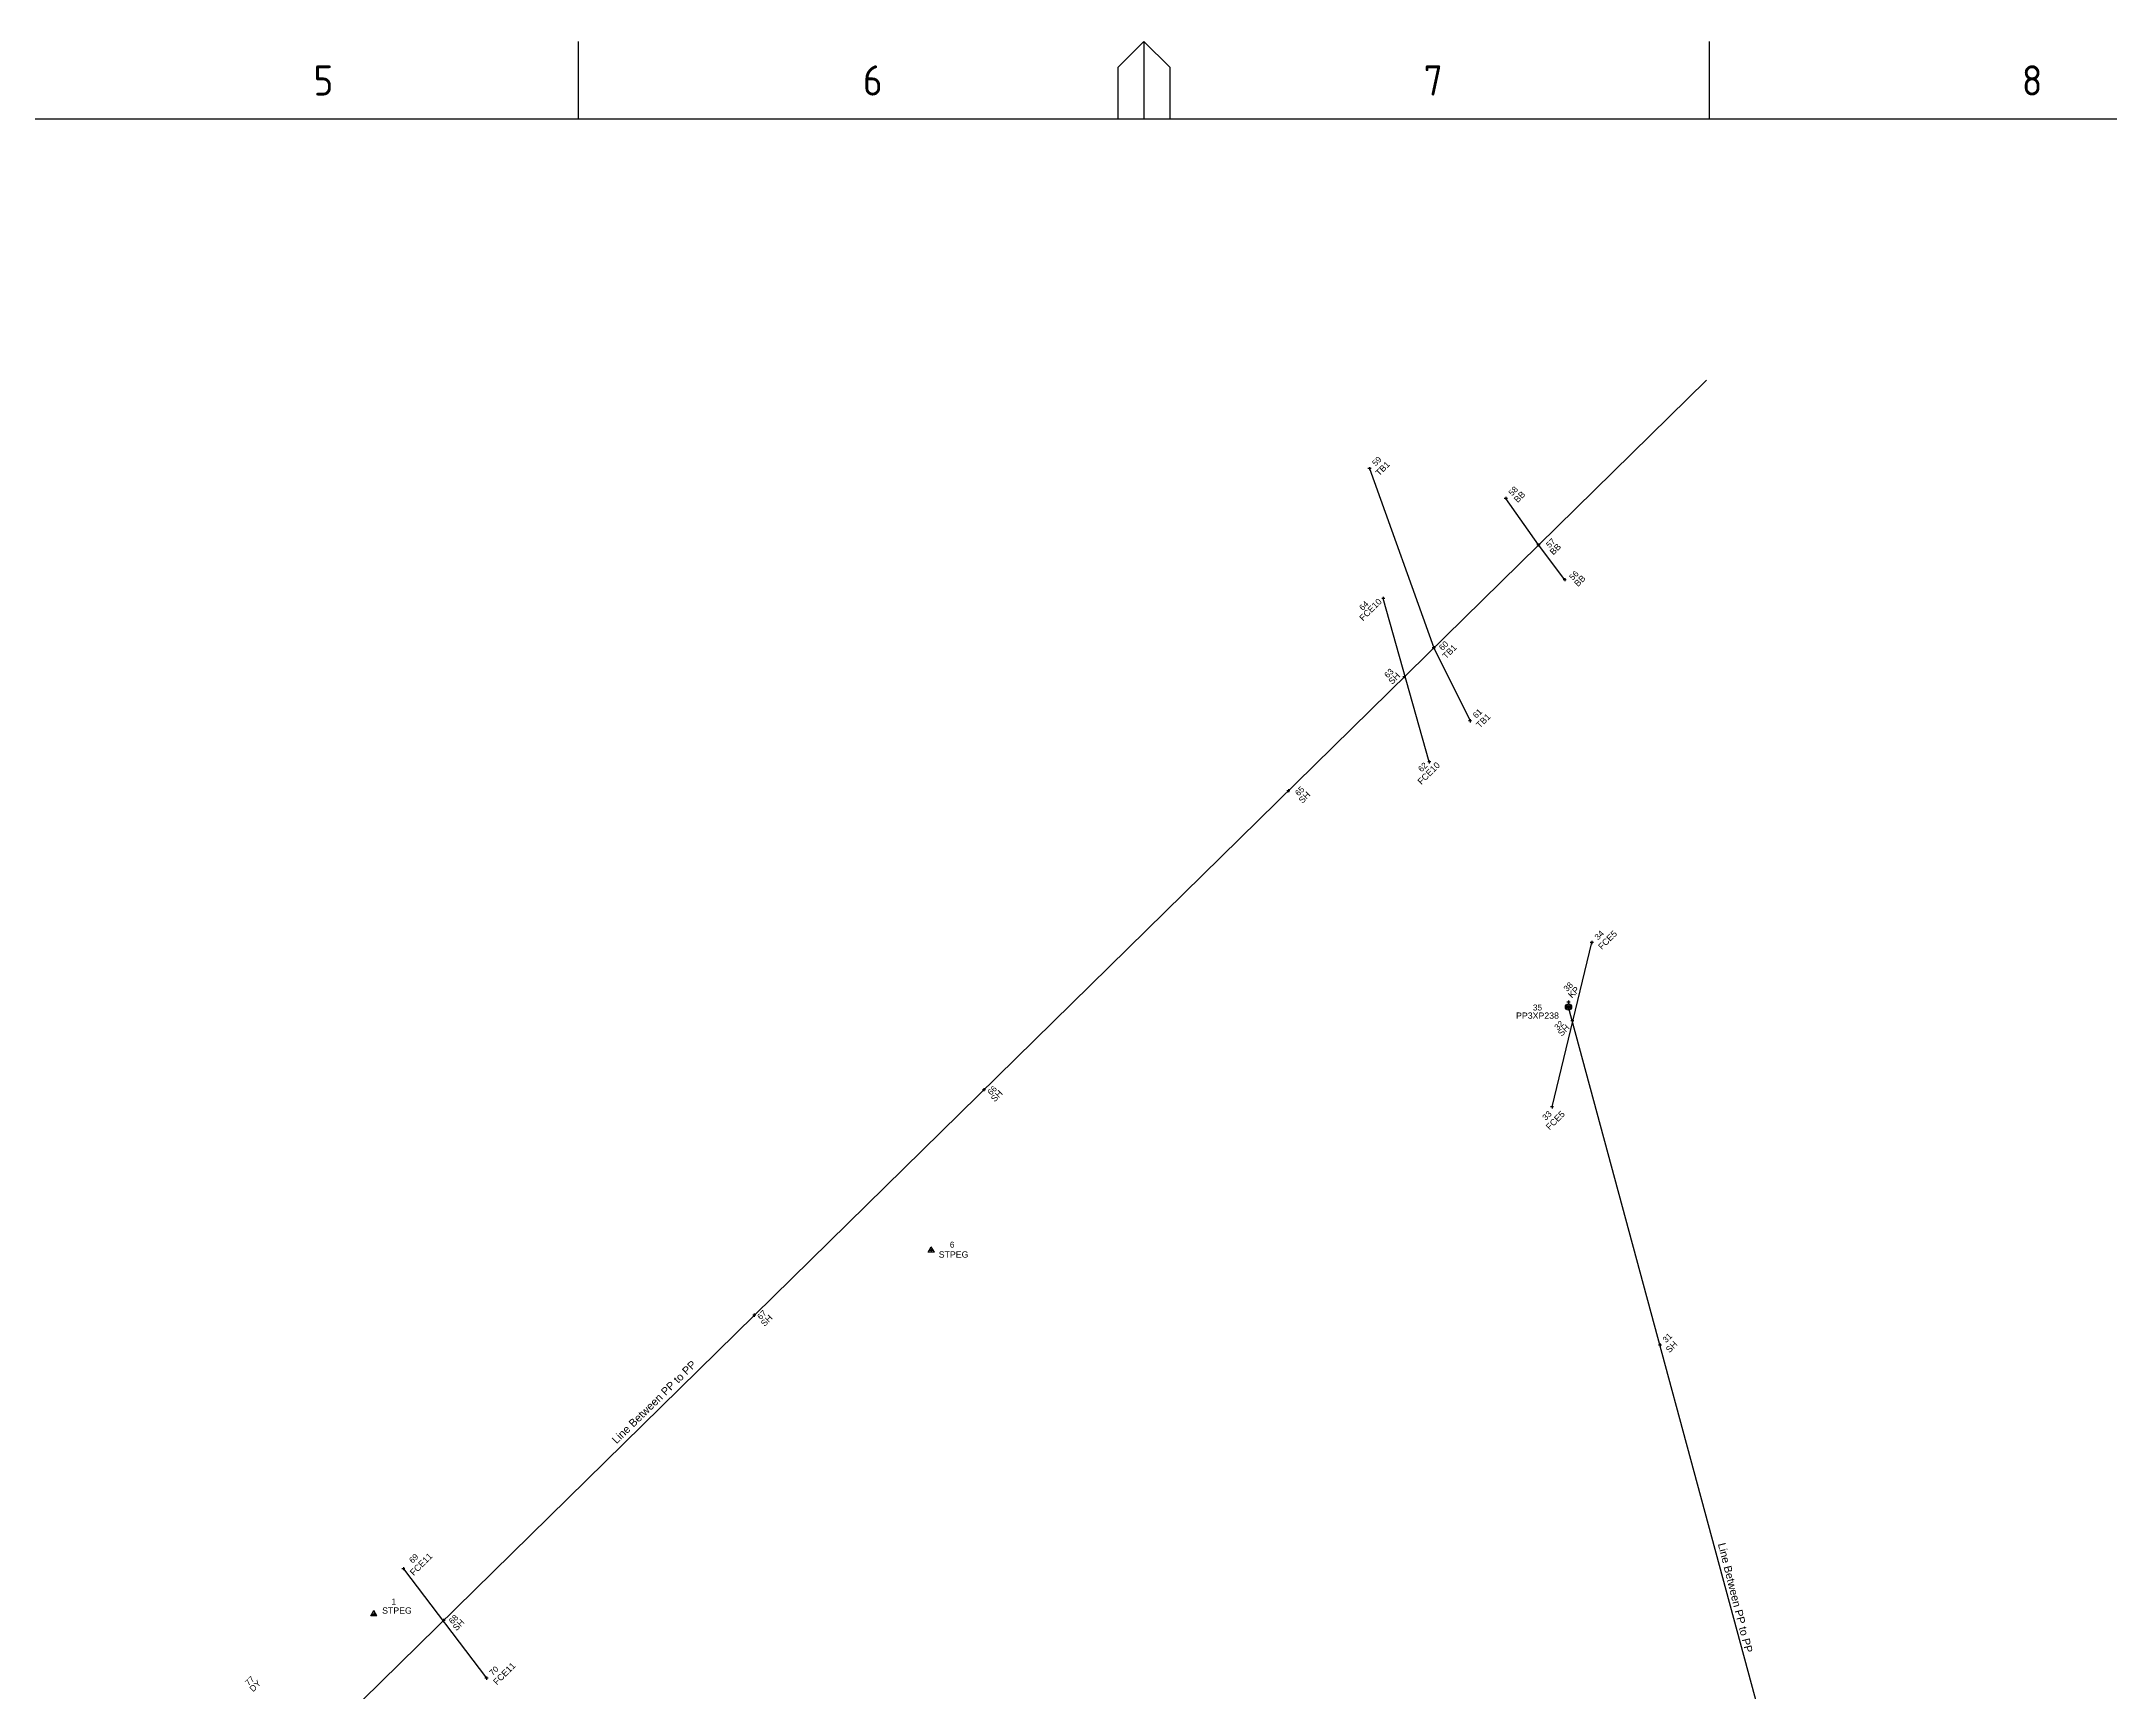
# Paper-space layout 'Survey' of a CAD drawing. Header units: metres, sheet in millimetres. Extents: x -21 to 813, y -3 to 583.
# Drawn here: x 268.4 to 508.1, y 392.1 to 583.4 of the extents above; entities that cross this region are included whole.
import ezdxf
from ezdxf.enums import TextEntityAlignment as Align

# ---------------------------------------------------------------- set-up
doc = ezdxf.new("R2010")
doc.units = ezdxf.units.M
doc.layers.get('0').update_dxf_attribs({"color": 6})
for name, color, linetype in [('Notes', 7, 'Continuous'), ('SupportsUG_SP_EXT', 7, 'Continuous'), ('TEXT1', 7, 'Continuous')]:
    doc.layers.add(name, color=color, linetype=linetype)
doc.layers.get('0').freeze()
doc.styles.add('ARIAL', font='arial.ttf', dxfattribs={"height": 2})
doc.styles.add('iecISOCP', font='isocp.shx')
doc.styles.get("Standard").update_dxf_attribs({"font": 'arial.ttf'})

# ---------------------------------------------------------------- blocks, each defined once
blk = doc.blocks.new('A1_FRAME_TITLE')
at = {"layer": 'Notes', "linetype": 'Continuous'}
for p, q in [((351.17, 574.39), (351.17, 583.39)), ((413.68, 580.39), (416.68, 583.39)), ((416.68, 583.39), (416.68, 574.39)), ((416.68, 583.39), (419.68, 580.39)), ((482.19, 574.39), (482.19, 583.39)), ((413.68, 574.39), (413.68, 580.39)), ((419.68, 580.39), (419.68, 574.39))]:
    blk.add_line(p, q, dxfattribs=at)
at = {"layer": 'Notes', "color": 3, "linetype": 'Continuous', "flags": 128}
blk.add_lwpolyline([(824.37, 574.39), (149.5, 574.39)], dxfattribs=at)
blk.add_attdef('DRAFT_NUM', (29.9, 23.29), '', height=2.5, rotation=90)
at = {"layer": 'Notes', "color": 7, "style": 'iecISOCP'}
for s, p in [('5', (320.5, 577.12)), ('6', (384.13, 577.12)), ('7', (449.08, 577.12)), ('8', (518.36, 577.12))]:
    blk.add_text(s, height=3.5, dxfattribs=at).set_placement(p)
at = {"layer": 'Notes', "color": 7, "style": 'iecISOCP', "flags": 8}
blk.add_attdef('VERSION_NO', text='', height=2.5, rotation=90, dxfattribs=at).set_placement((302.04, 43.81), align=Align.MIDDLE_CENTER)
at = {"layer": 'Notes', "color": 7, "style": 'iecISOCP'}
for tag, p in [('CAP_NO', (513.19, 43.46)), ('IE_NUM', (513.05, 37.81)), ('REF_No_1', (335.24, 32.31)), ('REF_1', (362.52, 32.31)), ('GEN_WO', (441.71, 31.76)), ('HV_SWITCH', (513.46, 32.16)), ('REF_No_2', (335.24, 26.31)), ('REF_2', (362.52, 26.31)), ('OH_WO', (441.71, 25.81)), ('UBD_REF', (513.05, 25.83)), ('REF_No_3', (335.24, 20.31)), ('REF_3', (362.52, 20.31)), ('UG_WO', (441.71, 20.05)), ('GIS_MAP_No', (513.05, 20.04)), ('REF_No_4', (335.24, 14.31)), ('REF_4', (362.52, 14.31)), ('SUB_WO', (441.71, 13.81)), ('HV_OP_DIAG', (513.33, 14.2)), ('LGA', (512.95, 7.78))]:
    blk.add_attdef(tag, p, '', height=2.5, dxfattribs=at)
at = {"layer": 'Notes', "style": 'iecISOCP'}
for tag, p in [('T1', (684.37, 39.47)), ('T2', (684.37, 34.35)), ('T3', (684.37, 28.92)), ('T4', (684.37, 23.66)), ('T5', (684.37, 18.23)), ('T6', (684.37, 12.97))]:
    blk.add_attdef(tag, text='', height=3.5, dxfattribs=at).set_placement(p, align=Align.CENTER)
at = {"layer": 'Notes', "color": 7, "style": 'iecISOCP'}
for tag, p in [('scale', (567.76, 33.27)), ('DRAWN', (567.76, 24.93)), ('DATE', (567.76, 16.88)), ('CHD', (567.76, 8.37)), ('DESIGN', (605.62, 9.15))]:
    blk.add_attdef(tag, text='', height=2.5, dxfattribs=at).set_placement(p, align=Align.CENTER)
at = {"layer": 'Notes', "color": 4, "style": 'iecISOCP'}
blk.add_attdef('NUM', text='', height=7, dxfattribs=at).set_placement((792.37, 20.12), align=Align.MIDDLE_CENTER)
at = {"layer": 'Notes', "color": 1, "style": 'iecISOCP'}
blk.add_attdef('REV', text='', height=5, dxfattribs=at).set_placement((820.05, 17.1), align=Align.CENTER)
at = {"layer": 'Notes', "color": 7, "style": 'iecISOCP'}
for tag, p in [('NS', (790.71, 8.12)), ('SHTS', (805.41, 8.12))]:
    blk.add_attdef(tag, text='', height=2.5, dxfattribs=at).set_placement(p, align=Align.MIDDLE)
at = {"layer": 'Notes', "style": 'iecISOCP'}
blk.add_attdef('ExportID', (9.08, 2.39), '', height=2.5, dxfattribs=at)
at = {"layer": 'Notes', "style": 'iecISOCP', "flags": 1}
for tag, p in [('ProjectType', (14.17, -26.8)), ('ProjectNumber', (23.56, -26.82)), ('DrawingNumber', (35.51, -26.8)), ('ProjectDescription', (47.56, -26.83)), ('ExportDate', (60.28, -26.79)), ('ExportUserName', (69.15, -26.8)), ('DesignerCompanyName', (81.48, -26.79)), ('ExportAreaOfInterest', (97.1, -26.81)), ('GIS_SUCCESS', (112, -26.78)), ('CAD_SUCCESS', (121.79, -26.78)), ('DEPOTCODE', (132.11, -26.88)), ('ExportCategories', (140.08, -26.8)), ('Comments', (154.38, -26.88))]:
    blk.add_attdef(tag, p, '', height=1, dxfattribs=at)
blk = doc.blocks.new('statn')
at = {"linetype": 'Continuous'}
blk.add_line((-0.99, 0.57), (1.01, 0.67), dxfattribs=at)
for q in [(-0.99, 0.57), (1.01, 0.67)]:
    blk.add_line((0.09, -1.11), q)
blk = doc.blocks.new('POWER POLE')
h = blk.add_hatch(color=256)
h.paths.add_polyline_path([(-1, 0, 1), (1, 0, 1)])
h.paths.add_polyline_path([(0.74, 0, -1), (-0.74, 0, -1)], flags=16)
for radius in [0.996, 0.563]:
    blk.add_circle((0, 0), radius)
at = {"layer": 'TEXT1', "style": 'ARIAL'}
blk.add_text('PP', height=0.56, rotation=302.70417, dxfattribs=at).set_placement((-0.52, 0.26))

psp = doc.layouts.new('Survey')

# ---------------------------------------------------------------- linework, layer by layer
at = {"layer": 'Notes'}
for p, q in [((281.42, 367.48), (461.27, 544.17)), ((422.25, 534.09), (422.25, 533.73)), ((422.25, 533.91), (429.7, 513.16)), ((438.04, 530.64), (438.04, 530.28)), ((441.82, 525.06), (438.04, 530.46)), ((441.82, 525.24), (441.82, 524.88)), ((444.86, 521.04), (441.82, 525.06)), ((444.86, 521.22), (444.86, 520.86)), ((423.84, 519.04), (423.84, 518.68)), ((429.18, 499.93), (423.84, 518.86)), ((429.7, 513.34), (429.7, 512.98)), ((429.7, 513.16), (433.9, 504.69)), ((426.29, 509.98), (426.29, 509.62)), ((433.9, 504.87), (433.9, 504.51)), ((429.18, 500.11), (429.18, 499.75)), ((412.85, 496.78), (412.85, 496.42)), ((443.39, 459.96), (448, 479.01)), ((448, 479.19), (448, 478.83)), ((445.3, 472.29), (445.3, 471.93)), ((445.3, 471.72), (445.3, 471.36)), ((482.63, 333.5), (445.3, 471.54)), ((445.74, 470.12), (445.74, 469.76)), ((377.6, 462.14), (377.6, 461.78)), ((443.39, 460.14), (443.39, 459.78)), ((371.5, 443.51), (371.5, 443.15)), ((351, 436.02), (351, 435.66)), ((455.9, 432.55), (455.9, 432.19)), ((310.35, 406.65), (310.35, 406.29)), ((310.35, 406.65), (310.35, 406.29)), ((310.35, 406.47), (319.98, 393.8)), ((306.93, 401.37), (306.93, 401.01)), ((306.93, 401.37), (306.93, 401.01)), ((315.01, 400.66), (315.01, 400.3)), ((315.01, 400.66), (315.01, 400.3)), ((319.98, 393.98), (319.98, 393.62))]:
    psp.add_line(p, q, dxfattribs=at)
at = {"layer": 'Notes', "linetype": 'Continuous'}
for points in [[(422.43, 533.91), (422.25, 533.91), (422.07, 533.91)], [(438.22, 530.46), (438.04, 530.46), (437.86, 530.46)], [(442, 525.06), (441.82, 525.06), (441.64, 525.06)], [(445.04, 521.04), (444.86, 521.04), (444.68, 521.04)], [(424.02, 518.86), (423.84, 518.86), (423.66, 518.86)], [(429.88, 513.16), (429.7, 513.16), (429.52, 513.16)], [(426.47, 509.8), (426.29, 509.8), (426.11, 509.8)], [(434.08, 504.69), (433.9, 504.69), (433.72, 504.69)], [(429.36, 499.93), (429.18, 499.93), (429, 499.93)], [(413.03, 496.6), (412.85, 496.6), (412.67, 496.6)], [(448.18, 479.01), (448, 479.01), (447.82, 479.01)], [(445.48, 472.11), (445.3, 472.11), (445.12, 472.11)], [(445.48, 471.54), (445.3, 471.54), (445.12, 471.54)], [(445.92, 469.94), (445.74, 469.94), (445.56, 469.94)], [(377.78, 461.96), (377.6, 461.96), (377.42, 461.96)], [(443.57, 459.96), (443.39, 459.96), (443.21, 459.96)], [(371.68, 443.33), (371.5, 443.33), (371.32, 443.33)], [(351.18, 435.84), (351, 435.84), (350.82, 435.84)], [(456.08, 432.37), (455.9, 432.37), (455.72, 432.37)], [(310.53, 406.47), (310.35, 406.47), (310.17, 406.47)], [(310.53, 406.47), (310.35, 406.47), (310.17, 406.47)], [(307.11, 401.19), (306.93, 401.19), (306.75, 401.19)], [(307.11, 401.19), (306.93, 401.19), (306.75, 401.19)], [(315.19, 400.48), (315.01, 400.48), (314.83, 400.48)], [(315.19, 400.48), (315.01, 400.48), (314.83, 400.48)], [(320.16, 393.8), (319.98, 393.8), (319.8, 393.8)]]:
    psp.add_lwpolyline(points, dxfattribs=at)

# ---------------------------------------------------------------- block references
at = {"layer": 'Notes', "xscale": 0.36, "yscale": 0.36, "zscale": 0.36, "rotation": 57.29577951308232}
for name, p in [('POWER POLE', (445.3, 471.54)), ('statn', (371.5, 443.33)), ('statn', (306.93, 401.19)), ('statn', (306.93, 401.19))]:
    psp.add_blockref(name, p, dxfattribs=at)
at = {"layer": 'SupportsUG_SP_EXT'}
psp.add_blockref('A1_FRAME_TITLE', (-20.55, 0), dxfattribs=at)

# ---------------------------------------------------------------- texts
at = {"layer": 'Notes'}
for s, height, rotation, p in [('59', 0.686, 45, (422.96, 534.15)), ('TB1', 0.726, 45, (423.37, 533)), ('58', 0.686, 45, (438.76, 530.69)), ('BB', 0.726, 45, (439.41, 529.9)), ('57', 0.686, 45, (443.1, 524.67)), ('BB', 0.726, 45, (443.55, 523.84)), ('56', 0.686, 45, (445.79, 520.92)), ('BB', 0.726, 45, (446.39, 520.18)), ('FCE10', 0.726, 45, (421.51, 516.2)), ('64', 0.686, 45, (421.46, 517.41)), ('60', 0.686, 45, (430.7, 512.77)), ('TB1', 0.726, 45, (431.12, 511.79)), ('63', 0.686, 45, (424.37, 509.59)), ('SH', 0.726, 45, (424.87, 508.85)), ('61', 0.686, 45, (434.62, 504.93)), ('TB1', 0.726, 45, (435.03, 503.78)), ('FCE10', 0.726, 45, (428.25, 497.25)), ('62', 0.686, 45, (428.28, 498.71)), ('65', 0.686, 45, (414.03, 495.93)), ('SH', 0.726, 45, (414.48, 495.07)), ('34', 0.686, 45, (448.72, 479.24)), ('FCE5', 0.726, 45, (449.16, 478.13)), ('38', 0.686, 45, (445.13, 473.27)), ('KP', 0.726, 45, (445.68, 472.52)), ('32', 0.686, 45, (444.06, 468.8)), ('SH', 0.726, 45, (444.5, 468.09)), ('66', 0.686, 45, (378.41, 461.26)), ('SH', 0.726, 45, (378.83, 460.49)), ('33', 0.686, 45, (442.67, 458.35)), ('FCE5', 0.726, 45, (443.11, 457.23)), ('67', 0.686, 45, (351.74, 435.26)), ('SH', 0.726, 45, (352.18, 434.47)), ('31', 0.686, 45, (456.61, 432.6)), ('SH', 0.726, 45, (456.99, 431.42)), ('Line Between PP to PP', 0.9, 44.4927, (335.04, 420.88)), ('69', 0.686, 45, (311.41, 407.05)), ('69', 0.686, 45, (311.41, 407.05)), ('FCE11', 0.726, 45, (311.55, 405.62)), ('FCE11', 0.726, 45, (311.55, 405.62)), ('Line Between PP to PP', 0.9, 284.1269, (462.59, 409.34)), ('68', 0.686, 45, (316.02, 400)), ('68', 0.686, 45, (316.02, 400)), ('SH', 0.726, 45, (316.5, 399.22)), ('SH', 0.726, 45, (316.5, 399.22)), ('FCE11', 0.726, 45, (321.18, 392.95)), ('77', 0.686, 45, (292.42, 392.87)), ('DY', 0.726, 45, (292.95, 392.14)), ('70', 0.686, 45, (320.7, 394.03))]:
    psp.add_text(s, height=height, rotation=rotation, dxfattribs=at).set_placement(p)
for s, height, p in [('PP3XP238', 0.726, (439.23, 470.18)), ('35', 0.686, (441.17, 471.14)), ('6', 0.686, (373.65, 443.67)), ('STPEG', 0.726, (372.36, 442.51)), ('1', 0.686, (308.98, 402.33)), ('1', 0.686, (308.98, 402.33)), ('STPEG', 0.726, (307.89, 401.27)), ('STPEG', 0.726, (307.89, 401.27))]:
    psp.add_text(s, height=height, dxfattribs=at).set_placement(p)

doc.saveas('drawing.dxf')
